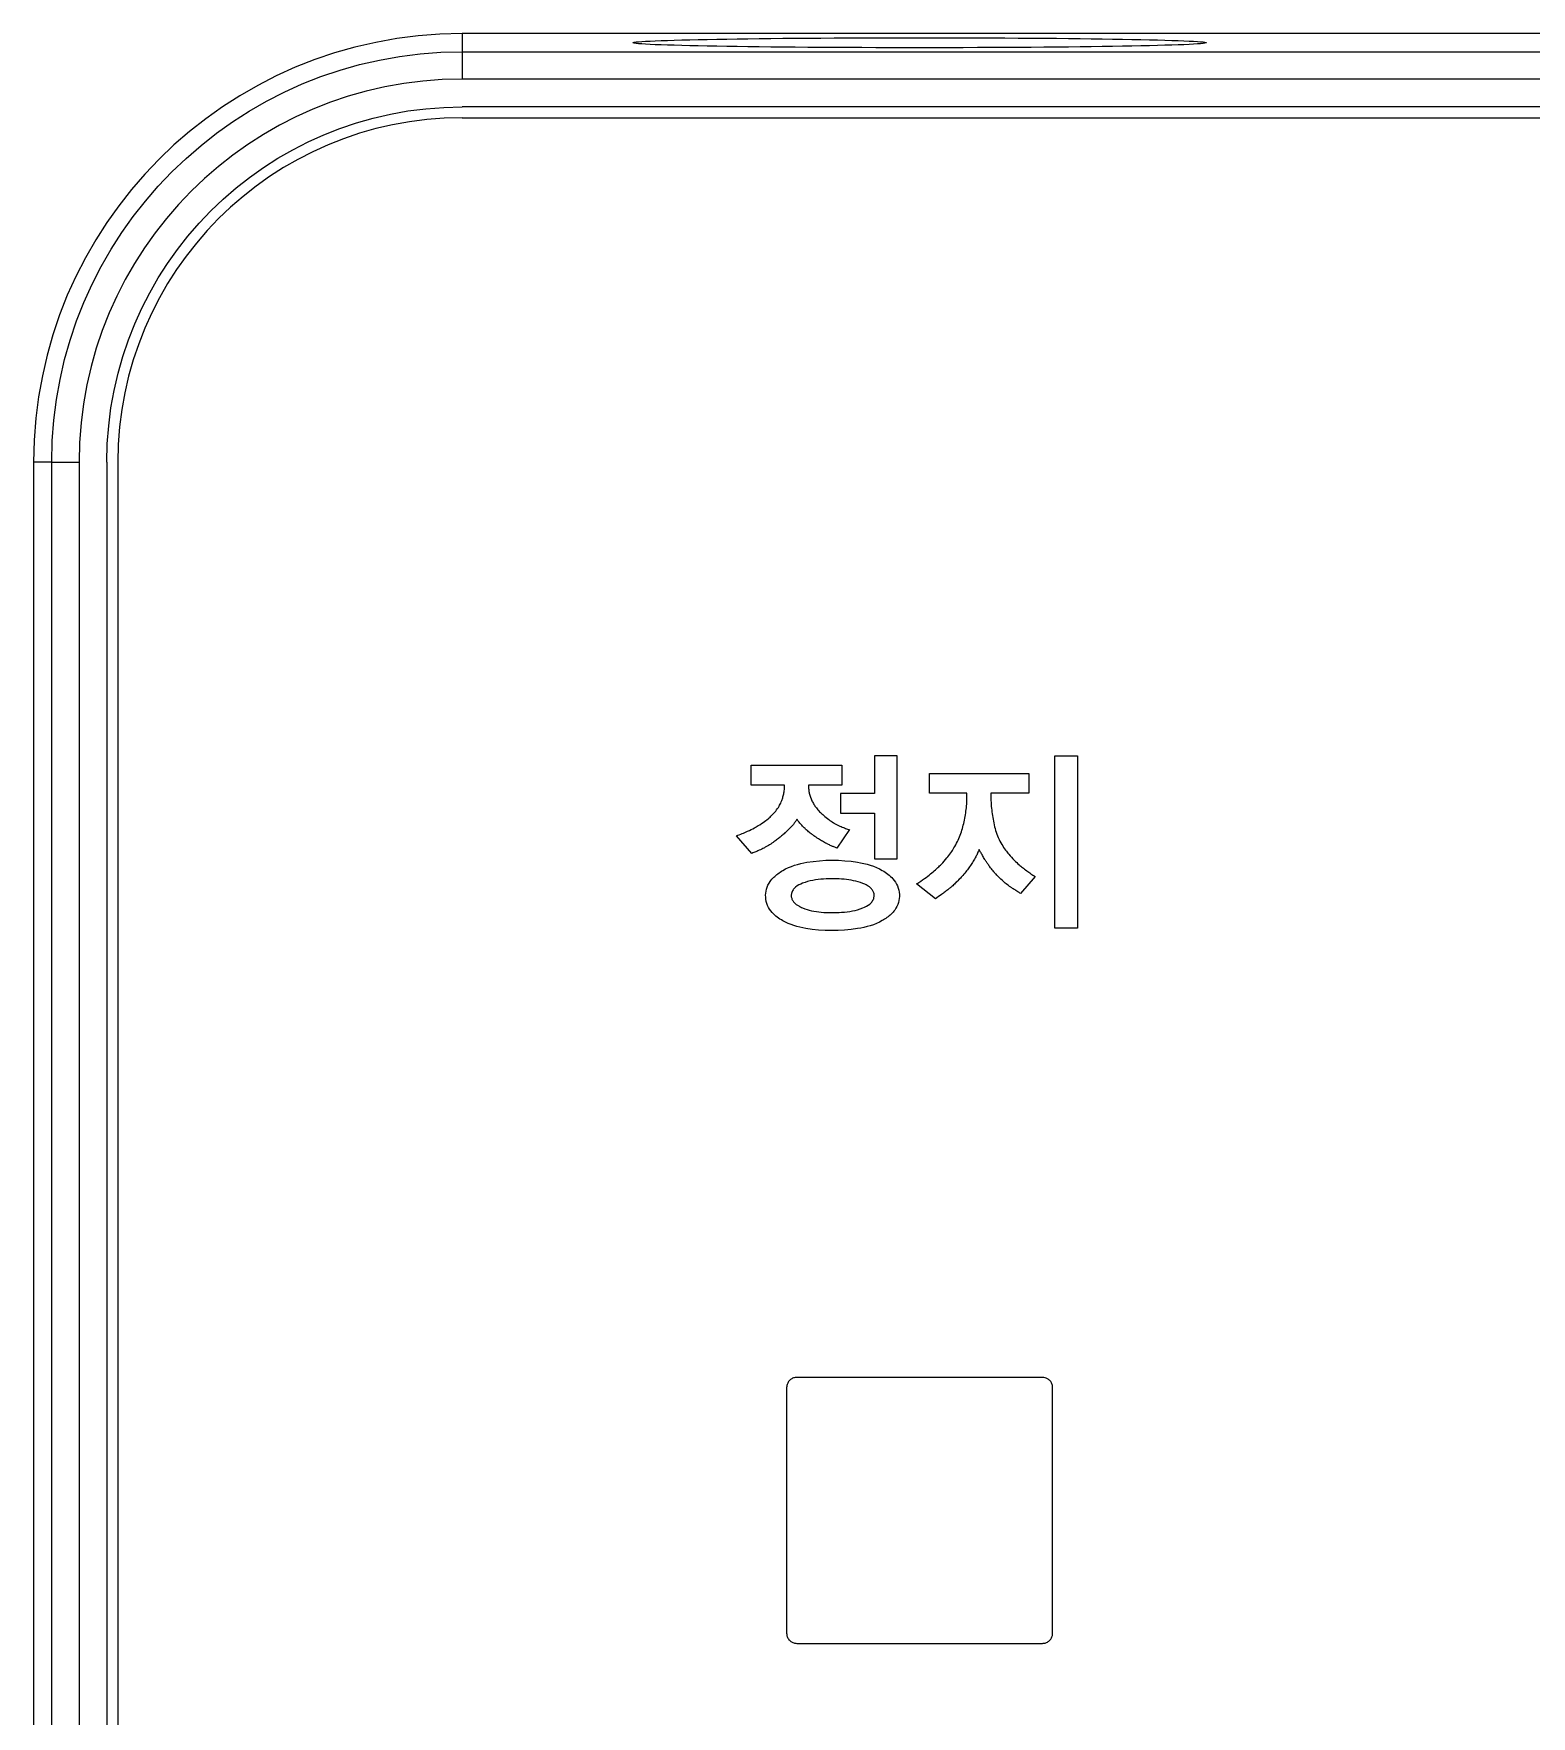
# Model space of a CAD drawing. Header units: millimetres. Extents: x 5 to 3846, y -2727 to 2747.
# Drawn here: x 1359.92 to 1387.34, y -1030.47 to -999.67 of the extents above; entities that cross this region are included whole.
import ezdxf

# ---------------------------------------------------------------- set-up
doc = ezdxf.new("R2010")
doc.units = ezdxf.units.MM

msp = doc.modelspace()

# ---------------------------------------------------------------- linework, layer by layer
at = {"linetype": 'Continuous'}
for p, q in [((1581.015, -999.674), (1367.765, -999.674)), ((1367.765, -999.674), (1367.765, -1000.006)), ((1367.765, -1000.006), (1581.015, -1000.006)), ((1367.765, -1000.006), (1367.765, -1000.505)), ((1581.015, -1000.505), (1367.765, -1000.505)), ((1581.015, -1001.014), (1367.765, -1001.014)), ((1367.765, -1001.214), (1581.015, -1001.214)), ((1360.257, -1007.514), (1359.925, -1007.514)), ((1359.925, -1007.514), (1359.925, -1041.301)), ((1360.257, -1041.301), (1360.257, -1007.514)), ((1360.257, -1007.514), (1360.757, -1007.514)), ((1360.757, -1007.514), (1360.757, -1041.301)), ((1361.265, -1007.514), (1361.265, -1041.301)), ((1361.465, -1007.514), (1361.465, -1041.301)), ((1373.06, -1013.06), (1374.714, -1013.06)), ((1373.06, -1013.429), (1373.06, -1013.06)), ((1374.714, -1013.06), (1374.714, -1013.429)), ((1374.714, -1013.06), (1374.714, -1013.06)), ((1374.714, -1013.06), (1374.714, -1013.429)), ((1375.73, -1012.892), (1375.315, -1012.892)), ((1375.315, -1012.892), (1375.315, -1013.579)), ((1375.73, -1012.892), (1375.73, -1012.892)), ((1375.73, -1014.775), (1375.73, -1012.892)), ((1375.73, -1014.775), (1375.73, -1012.892)), ((1378.613, -1012.892), (1379.028, -1012.892)), ((1378.613, -1016.042), (1378.613, -1012.892)), ((1379.028, -1012.892), (1379.028, -1012.892)), ((1379.028, -1012.892), (1379.028, -1016.042)), ((1379.028, -1012.892), (1379.028, -1016.042)), ((1376.318, -1013.214), (1378.136, -1013.214)), ((1376.318, -1013.576), (1376.318, -1013.214)), ((1378.136, -1013.214), (1378.136, -1013.576)), ((1378.136, -1013.214), (1378.136, -1013.214)), ((1378.136, -1013.214), (1378.136, -1013.576)), ((1373.665, -1013.429), (1373.06, -1013.429)), ((1373.665, -1013.49), (1373.665, -1013.429)), ((1374.109, -1013.429), (1374.109, -1013.49)), ((1374.714, -1013.429), (1374.109, -1013.429)), ((1374.109, -1013.429), (1374.109, -1013.429)), ((1374.109, -1013.429), (1374.109, -1013.49)), ((1374.109, -1013.49), (1374.109, -1013.49)), ((1374.163, -1013.695), (1374.163, -1013.695)), ((1375.315, -1013.579), (1374.689, -1013.579)), ((1374.689, -1013.579), (1374.689, -1013.941)), ((1374.714, -1013.429), (1374.714, -1013.429)), ((1377.005, -1013.576), (1376.318, -1013.576)), ((1377.005, -1013.708), (1377.005, -1013.576)), ((1377.446, -1013.576), (1377.446, -1013.708)), ((1378.136, -1013.576), (1377.446, -1013.576)), ((1377.446, -1013.576), (1377.446, -1013.576)), ((1377.446, -1013.576), (1377.446, -1013.708)), ((1377.446, -1013.708), (1377.446, -1013.708)), ((1378.136, -1013.576), (1378.136, -1013.576)), ((1374.324, -1013.926), (1374.324, -1013.926)), ((1374.689, -1013.941), (1375.315, -1013.941)), ((1375.315, -1013.941), (1375.315, -1014.775)), ((1373.771, -1014.209), (1373.771, -1014.209)), ((1374.607, -1014.138), (1374.607, -1014.138)), ((1374.854, -1014.241), (1374.625, -1014.578)), ((1374.854, -1014.241), (1374.625, -1014.578)), ((1374.854, -1014.241), (1374.854, -1014.241)), ((1377.498, -1014.118), (1377.498, -1014.118)), ((1373.071, -1014.675), (1372.788, -1014.352)), ((1373.327, -1014.557), (1373.327, -1014.557)), ((1373.586, -1014.377), (1373.586, -1014.377)), ((1374.625, -1014.578), (1374.625, -1014.578)), ((1377.714, -1014.617), (1377.714, -1014.617)), ((1373.071, -1014.675), (1373.071, -1014.675)), ((1375.315, -1014.775), (1375.73, -1014.775)), ((1375.73, -1014.775), (1375.73, -1014.775)), ((1377.095, -1014.86), (1377.095, -1014.86)), ((1378.02, -1014.932), (1378.02, -1014.932)), ((1373.997, -1015.222), (1373.997, -1015.222)), ((1375.457, -1014.986), (1375.457, -1014.986)), ((1376.429, -1015.506), (1376.085, -1015.233)), ((1376.887, -1015.126), (1376.887, -1015.126)), ((1378.254, -1015.097), (1377.986, -1015.408)), ((1378.254, -1015.097), (1377.986, -1015.408)), ((1378.254, -1015.097), (1378.254, -1015.097)), ((1376.429, -1015.506), (1376.429, -1015.506)), ((1376.67, -1015.33), (1376.67, -1015.33)), ((1377.986, -1015.408), (1377.986, -1015.408)), ((1373.997, -1015.671), (1373.997, -1015.671)), ((1375.457, -1015.906), (1375.457, -1015.906)), ((1379.028, -1016.042), (1378.613, -1016.042)), ((1379.028, -1016.042), (1379.028, -1016.042)), ((1373.706, -1024.451), (1373.706, -1028.946)), ((1378.388, -1024.264), (1373.893, -1024.264)), ((1378.574, -1028.946), (1378.574, -1024.901)), ((1373.893, -1029.132), (1378.388, -1029.132))]:
    msp.add_line(p, q, dxfattribs=at)
for radius in [7.84, 7.009, 6.3]:
    msp.add_arc((1367.765, -1007.514), radius, 90, 180, dxfattribs=at)
at = {"linetype": 'Continuous', "extrusion": (0, 0, -1)}
for radius in [7.509, 6.5]:
    msp.add_arc((-1367.765, -1007.514), radius, 0, 90, dxfattribs=at)
at = {"linetype": 'Continuous'}
msp.add_ellipse((1376.14, -999.84), major_axis=(5.25, 0), ratio=0.017455, dxfattribs=at)
for points, knots in [([(1373.443, -1013.969), (1373.459, -1013.954), (1373.474, -1013.938), (1373.512, -1013.894), (1373.535, -1013.864), (1373.571, -1013.808), (1373.585, -1013.782), (1373.605, -1013.74), (1373.611, -1013.724), (1373.617, -1013.708)], [0, 0, 0, 0, 0.206434, 0.206434, 0.558022, 0.558022, 0.837312, 0.837312, 1, 1, 1, 1]), ([(1373.617, -1013.708), (1373.625, -1013.685), (1373.632, -1013.663), (1373.646, -1013.615), (1373.652, -1013.591), (1373.662, -1013.541), (1373.665, -1013.515), (1373.665, -1013.49)], [0, 0, 0, 0, 0.319798, 0.319798, 0.657072, 0.657072, 1, 1, 1, 1]), ([(1374.109, -1013.49), (1374.109, -1013.513), (1374.112, -1013.536), (1374.122, -1013.583), (1374.129, -1013.605), (1374.145, -1013.651), (1374.153, -1013.673), (1374.163, -1013.695)], [0, 0, 0, 0, 0.32828, 0.32828, 0.662582, 0.662582, 1, 1, 1, 1]), ([(1374.109, -1013.49), (1374.109, -1013.491), (1374.109, -1013.491), (1374.109, -1013.509), (1374.111, -1013.526), (1374.117, -1013.561), (1374.121, -1013.578), (1374.133, -1013.617), (1374.14, -1013.639), (1374.153, -1013.672), (1374.158, -1013.684), (1374.163, -1013.695)], [0, 0, 0, 0, 0.010124, 0.010124, 0.252603, 0.252603, 0.499848, 0.499848, 0.822134, 0.822134, 1, 1, 1, 1]), ([(1374.163, -1013.695), (1374.172, -1013.718), (1374.183, -1013.741), (1374.208, -1013.784), (1374.221, -1013.805), (1374.254, -1013.85), (1374.274, -1013.874), (1374.304, -1013.907), (1374.314, -1013.917), (1374.324, -1013.926)], [0, 0, 0, 0, 0.264182, 0.264182, 0.528331, 0.528331, 0.853082, 0.853082, 1, 1, 1, 1]), ([(1374.163, -1013.695), (1374.172, -1013.718), (1374.183, -1013.741), (1374.208, -1013.784), (1374.221, -1013.805), (1374.254, -1013.85), (1374.274, -1013.874), (1374.304, -1013.907), (1374.314, -1013.917), (1374.324, -1013.926)], [0, 0, 0, 0, 0.264182, 0.264182, 0.52833, 0.52833, 0.853081, 0.853081, 1, 1, 1, 1]), ([(1376.953, -1014.097), (1376.962, -1014.054), (1376.97, -1014.011), (1376.985, -1013.925), (1376.991, -1013.882), (1377.001, -1013.795), (1377.005, -1013.752), (1377.005, -1013.708)], [0, 0, 0, 0, 0.332682, 0.332682, 0.665419, 0.665419, 1, 1, 1, 1]), ([(1377.446, -1013.708), (1377.446, -1013.755), (1377.45, -1013.803), (1377.461, -1013.895), (1377.467, -1013.94), (1377.481, -1014.029), (1377.489, -1014.073), (1377.498, -1014.118)], [0, 0, 0, 0, 0.345296, 0.345296, 0.672436, 0.672436, 1, 1, 1, 1]), ([(1377.446, -1013.708), (1377.446, -1013.755), (1377.45, -1013.803), (1377.461, -1013.895), (1377.467, -1013.94), (1377.481, -1014.029), (1377.489, -1014.073), (1377.498, -1014.118)], [0, 0, 0, 0, 0.345296, 0.345296, 0.672436, 0.672436, 1, 1, 1, 1]), ([(1373.116, -1014.208), (1373.14, -1014.195), (1373.164, -1014.182), (1373.227, -1014.144), (1373.265, -1014.119), (1373.332, -1014.07), (1373.36, -1014.047), (1373.407, -1014.005), (1373.425, -1013.988), (1373.443, -1013.969)], [0, 0, 0, 0, 0.201243, 0.201243, 0.540429, 0.540429, 0.810728, 0.810728, 1, 1, 1, 1]), ([(1374.324, -1013.926), (1374.342, -1013.944), (1374.361, -1013.961), (1374.412, -1014.005), (1374.444, -1014.032), (1374.506, -1014.077), (1374.534, -1014.096), (1374.578, -1014.122), (1374.592, -1014.13), (1374.607, -1014.138)], [0, 0, 0, 0, 0.213793, 0.213793, 0.572861, 0.572861, 0.859488, 0.859488, 1, 1, 1, 1]), ([(1374.324, -1013.926), (1374.342, -1013.944), (1374.361, -1013.961), (1374.412, -1014.005), (1374.444, -1014.032), (1374.506, -1014.077), (1374.534, -1014.096), (1374.578, -1014.122), (1374.592, -1014.13), (1374.607, -1014.138)], [0, 0, 0, 0, 0.213794, 0.213794, 0.572863, 0.572863, 0.859489, 0.859489, 1, 1, 1, 1]), ([(1372.788, -1014.352), (1372.823, -1014.341), (1372.858, -1014.328), (1372.926, -1014.3), (1372.959, -1014.285), (1373.034, -1014.249), (1373.075, -1014.229), (1373.116, -1014.208)], [0, 0, 0, 0, 0.308253, 0.308253, 0.616184, 0.616184, 1, 1, 1, 1]), ([(1373.771, -1014.209), (1373.755, -1014.225), (1373.739, -1014.241), (1373.707, -1014.272), (1373.69, -1014.287), (1373.653, -1014.32), (1373.633, -1014.338), (1373.604, -1014.363), (1373.595, -1014.37), (1373.586, -1014.377)], [0, 0, 0, 0, 0.269402, 0.269402, 0.538786, 0.538786, 0.865882, 0.865882, 1, 1, 1, 1]), ([(1373.771, -1014.209), (1373.755, -1014.225), (1373.739, -1014.241), (1373.707, -1014.272), (1373.69, -1014.287), (1373.653, -1014.32), (1373.633, -1014.338), (1373.604, -1014.363), (1373.595, -1014.37), (1373.586, -1014.377)], [0, 0, 0, 0, 0.269403, 0.269403, 0.538787, 0.538787, 0.865884, 0.865884, 1, 1, 1, 1]), ([(1373.894, -1014.048), (1373.894, -1014.048), (1373.894, -1014.048), (1373.885, -1014.065), (1373.875, -1014.082), (1373.853, -1014.113), (1373.841, -1014.129), (1373.815, -1014.161), (1373.8, -1014.179), (1373.78, -1014.2), (1373.775, -1014.205), (1373.771, -1014.209)], [0, 0, 0, 0, 0.00009, 0.00009, 0.283928, 0.283928, 0.567564, 0.567564, 0.905458, 0.905458, 1, 1, 1, 1]), ([(1374.011, -1014.19), (1374.001, -1014.18), (1373.992, -1014.17), (1373.967, -1014.142), (1373.951, -1014.125), (1373.925, -1014.092), (1373.914, -1014.077), (1373.9, -1014.057), (1373.897, -1014.053), (1373.894, -1014.048)], [0, 0, 0, 0, 0.227197, 0.227197, 0.607231, 0.607231, 0.911014, 0.911014, 1, 1, 1, 1]), ([(1374.195, -1014.345), (1374.182, -1014.336), (1374.168, -1014.326), (1374.133, -1014.3), (1374.112, -1014.283), (1374.075, -1014.251), (1374.058, -1014.237), (1374.032, -1014.211), (1374.021, -1014.2), (1374.011, -1014.19)], [0, 0, 0, 0, 0.202794, 0.202794, 0.54243, 0.54243, 0.813654, 0.813654, 1, 1, 1, 1]), ([(1374.607, -1014.138), (1374.624, -1014.147), (1374.641, -1014.155), (1374.687, -1014.178), (1374.716, -1014.191), (1374.769, -1014.213), (1374.793, -1014.222), (1374.83, -1014.234), (1374.842, -1014.238), (1374.854, -1014.241)], [0, 0, 0, 0, 0.214294, 0.214294, 0.57306, 0.57306, 0.859676, 0.859676, 1, 1, 1, 1]), ([(1374.607, -1014.138), (1374.624, -1014.147), (1374.641, -1014.155), (1374.687, -1014.178), (1374.716, -1014.191), (1374.769, -1014.213), (1374.793, -1014.222), (1374.83, -1014.234), (1374.842, -1014.238), (1374.854, -1014.241)], [0, 0, 0, 0, 0.214291, 0.214291, 0.573057, 0.573057, 0.859673, 0.859673, 1, 1, 1, 1]), ([(1376.769, -1014.575), (1376.792, -1014.537), (1376.812, -1014.499), (1376.85, -1014.421), (1376.867, -1014.38), (1376.913, -1014.261), (1376.937, -1014.179), (1376.953, -1014.097)], [0, 0, 0, 0, 0.253617, 0.253617, 0.507249, 0.507249, 1, 1, 1, 1]), ([(1377.498, -1014.118), (1377.506, -1014.164), (1377.517, -1014.209), (1377.544, -1014.299), (1377.561, -1014.344), (1377.599, -1014.43), (1377.621, -1014.472), (1377.666, -1014.549), (1377.689, -1014.584), (1377.714, -1014.617)], [0, 0, 0, 0, 0.254585, 0.254585, 0.514275, 0.514275, 0.771472, 0.771472, 1, 1, 1, 1]), ([(1377.498, -1014.118), (1377.506, -1014.164), (1377.517, -1014.209), (1377.544, -1014.299), (1377.561, -1014.344), (1377.599, -1014.43), (1377.621, -1014.472), (1377.666, -1014.549), (1377.689, -1014.584), (1377.714, -1014.617)], [0, 0, 0, 0, 0.254585, 0.254585, 0.514275, 0.514275, 0.771472, 0.771472, 1, 1, 1, 1]), ([(1373.327, -1014.557), (1373.309, -1014.567), (1373.291, -1014.576), (1373.243, -1014.601), (1373.213, -1014.616), (1373.157, -1014.641), (1373.133, -1014.652), (1373.095, -1014.666), (1373.083, -1014.67), (1373.071, -1014.675)], [0, 0, 0, 0, 0.215112, 0.215112, 0.574656, 0.574656, 0.862053, 0.862053, 1, 1, 1, 1]), ([(1373.586, -1014.377), (1373.566, -1014.395), (1373.545, -1014.412), (1373.502, -1014.445), (1373.48, -1014.46), (1373.43, -1014.495), (1373.402, -1014.513), (1373.358, -1014.539), (1373.343, -1014.548), (1373.327, -1014.557)], [0, 0, 0, 0, 0.256251, 0.256251, 0.512489, 0.512489, 0.830118, 0.830118, 1, 1, 1, 1]), ([(1373.586, -1014.377), (1373.566, -1014.395), (1373.545, -1014.412), (1373.502, -1014.445), (1373.48, -1014.46), (1373.43, -1014.495), (1373.402, -1014.513), (1373.358, -1014.539), (1373.343, -1014.548), (1373.327, -1014.557)], [0, 0, 0, 0, 0.256252, 0.256252, 0.51249, 0.51249, 0.830119, 0.830119, 1, 1, 1, 1]), ([(1374.439, -1014.496), (1374.439, -1014.496), (1374.439, -1014.496), (1374.413, -1014.483), (1374.387, -1014.469), (1374.337, -1014.439), (1374.312, -1014.424), (1374.26, -1014.39), (1374.232, -1014.371), (1374.201, -1014.349), (1374.198, -1014.347), (1374.195, -1014.345)], [0, 0, 0, 0, 0.000089, 0.000089, 0.304471, 0.304471, 0.60869, 0.60869, 0.9618, 0.9618, 1, 1, 1, 1]), ([(1374.625, -1014.578), (1374.607, -1014.572), (1374.59, -1014.565), (1374.555, -1014.55), (1374.538, -1014.543), (1374.5, -1014.526), (1374.48, -1014.516), (1374.453, -1014.503), (1374.446, -1014.5), (1374.439, -1014.496)], [0, 0, 0, 0, 0.276105, 0.276105, 0.552187, 0.552187, 0.884295, 0.884295, 1, 1, 1, 1]), ([(1376.473, -1014.936), (1376.496, -1014.915), (1376.517, -1014.894), (1376.574, -1014.837), (1376.607, -1014.799), (1376.665, -1014.728), (1376.689, -1014.696), (1376.732, -1014.634), (1376.751, -1014.605), (1376.769, -1014.575)], [0, 0, 0, 0, 0.192675, 0.192675, 0.517075, 0.517075, 0.775592, 0.775592, 1, 1, 1, 1]), ([(1377.231, -1014.603), (1377.221, -1014.626), (1377.211, -1014.649), (1377.19, -1014.694), (1377.179, -1014.716), (1377.153, -1014.766), (1377.137, -1014.792), (1377.112, -1014.833), (1377.104, -1014.847), (1377.095, -1014.86)], [0, 0, 0, 0, 0.256498, 0.256498, 0.512988, 0.512988, 0.830818, 0.830818, 1, 1, 1, 1]), ([(1377.362, -1014.829), (1377.352, -1014.814), (1377.343, -1014.8), (1377.319, -1014.761), (1377.305, -1014.737), (1377.279, -1014.693), (1377.268, -1014.673), (1377.248, -1014.636), (1377.239, -1014.62), (1377.231, -1014.603)], [0, 0, 0, 0, 0.19561, 0.19561, 0.522006, 0.522006, 0.783013, 0.783013, 1, 1, 1, 1]), ([(1377.714, -1014.617), (1377.732, -1014.642), (1377.751, -1014.665), (1377.803, -1014.728), (1377.837, -1014.766), (1377.901, -1014.831), (1377.931, -1014.858), (1377.981, -1014.901), (1378, -1014.917), (1378.02, -1014.932)], [0, 0, 0, 0, 0.206155, 0.206155, 0.552524, 0.552524, 0.828873, 0.828873, 1, 1, 1, 1]), ([(1373.636, -1014.988), (1373.77, -1014.909), (1373.925, -1014.865), (1374.381, -1014.787), (1374.697, -1014.787), (1375.159, -1014.862), (1375.319, -1014.905), (1375.457, -1014.986)], [0, 0, 0, 0, 0.248838, 0.248838, 0.743466, 0.743466, 1, 1, 1, 1]), ([(1376.085, -1015.233), (1376.112, -1015.216), (1376.138, -1015.199), (1376.206, -1015.153), (1376.248, -1015.122), (1376.323, -1015.066), (1376.355, -1015.039), (1376.416, -1014.988), (1376.445, -1014.962), (1376.473, -1014.936)], [0, 0, 0, 0, 0.190335, 0.190335, 0.50885, 0.50885, 0.763271, 0.763271, 1, 1, 1, 1]), ([(1377.095, -1014.86), (1377.095, -1014.86), (1377.095, -1014.86), (1377.078, -1014.887), (1377.06, -1014.912), (1377.023, -1014.963), (1377.004, -1014.988), (1376.96, -1015.042), (1376.936, -1015.07), (1376.903, -1015.108), (1376.895, -1015.117), (1376.887, -1015.126)], [0, 0, 0, 0, 0.000032, 0.000032, 0.278819, 0.278819, 0.557535, 0.557535, 0.891645, 0.891645, 1, 1, 1, 1]), ([(1377.095, -1014.86), (1377.095, -1014.86), (1377.095, -1014.86), (1377.078, -1014.887), (1377.06, -1014.912), (1377.023, -1014.963), (1377.004, -1014.988), (1376.96, -1015.042), (1376.936, -1015.07), (1376.903, -1015.108), (1376.895, -1015.117), (1376.887, -1015.126)], [0, 0, 0, 0, 0.000031, 0.000031, 0.278817, 0.278817, 0.557534, 0.557534, 0.891644, 0.891644, 1, 1, 1, 1]), ([(1377.539, -1015.058), (1377.526, -1015.043), (1377.513, -1015.029), (1377.479, -1014.99), (1377.459, -1014.965), (1377.423, -1014.919), (1377.408, -1014.898), (1377.383, -1014.861), (1377.372, -1014.845), (1377.362, -1014.829)], [0, 0, 0, 0, 0.199806, 0.199806, 0.534031, 0.534031, 0.80106, 0.80106, 1, 1, 1, 1]), ([(1378.02, -1014.932), (1378.047, -1014.953), (1378.073, -1014.973), (1378.125, -1015.011), (1378.15, -1015.029), (1378.201, -1015.064), (1378.227, -1015.082), (1378.254, -1015.097)], [0, 0, 0, 0, 0.349939, 0.349939, 0.674607, 0.674607, 1, 1, 1, 1]), ([(1378.02, -1014.932), (1378.047, -1014.953), (1378.073, -1014.973), (1378.125, -1015.011), (1378.15, -1015.029), (1378.201, -1015.064), (1378.227, -1015.082), (1378.254, -1015.097)], [0, 0, 0, 0, 0.349939, 0.349939, 0.674607, 0.674607, 1, 1, 1, 1]), ([(1373.636, -1015.908), (1373.565, -1015.868), (1373.497, -1015.818), (1373.407, -1015.719), (1373.378, -1015.675), (1373.337, -1015.58), (1373.325, -1015.528), (1373.32, -1015.427), (1373.325, -1015.377), (1373.351, -1015.279), (1373.375, -1015.232), (1373.443, -1015.135), (1373.493, -1015.087), (1373.575, -1015.026), (1373.605, -1015.006), (1373.636, -1014.988)], [0, 0, 0, 0, 0.211448, 0.211448, 0.343908, 0.343908, 0.477202, 0.477202, 0.603479, 0.603479, 0.736187, 0.736187, 0.908305, 0.908305, 1, 1, 1, 1]), ([(1373.997, -1015.222), (1373.952, -1015.24), (1373.909, -1015.262), (1373.853, -1015.307), (1373.837, -1015.324), (1373.81, -1015.362), (1373.8, -1015.384), (1373.791, -1015.427), (1373.79, -1015.447), (1373.794, -1015.488), (1373.801, -1015.508), (1373.819, -1015.543), (1373.83, -1015.559), (1373.868, -1015.599), (1373.897, -1015.62), (1373.95, -1015.65), (1373.973, -1015.661), (1373.997, -1015.671)], [0, 0, 0, 0, 0.22291, 0.22291, 0.330397, 0.330397, 0.439675, 0.439675, 0.533739, 0.533739, 0.627662, 0.627662, 0.717302, 0.717302, 0.881542, 0.881542, 1, 1, 1, 1]), ([(1373.997, -1015.222), (1373.952, -1015.24), (1373.909, -1015.262), (1373.853, -1015.307), (1373.837, -1015.324), (1373.81, -1015.362), (1373.8, -1015.384), (1373.791, -1015.427), (1373.79, -1015.447), (1373.794, -1015.488), (1373.801, -1015.508), (1373.819, -1015.543), (1373.83, -1015.559), (1373.868, -1015.599), (1373.897, -1015.62), (1373.95, -1015.65), (1373.973, -1015.661), (1373.997, -1015.671)], [0, 0, 0, 0, 0.22291, 0.22291, 0.330397, 0.330397, 0.439675, 0.439675, 0.533739, 0.533739, 0.627662, 0.627662, 0.717302, 0.717302, 0.881542, 0.881542, 1, 1, 1, 1]), ([(1375.099, -1015.224), (1374.991, -1015.181), (1374.874, -1015.16), (1374.634, -1015.138), (1374.507, -1015.137), (1374.251, -1015.154), (1374.118, -1015.174), (1373.997, -1015.222)], [0, 0, 0, 0, 0.311836, 0.311836, 0.648272, 0.648272, 1, 1, 1, 1]), ([(1375.099, -1015.673), (1375.144, -1015.655), (1375.188, -1015.632), (1375.244, -1015.588), (1375.261, -1015.571), (1375.288, -1015.533), (1375.299, -1015.511), (1375.309, -1015.469), (1375.31, -1015.449), (1375.305, -1015.409), (1375.3, -1015.39), (1375.282, -1015.355), (1375.271, -1015.339), (1375.235, -1015.299), (1375.207, -1015.279), (1375.153, -1015.247), (1375.126, -1015.235), (1375.099, -1015.224)], [0, 0, 0, 0, 0.224378, 0.224378, 0.330689, 0.330689, 0.438928, 0.438928, 0.531145, 0.531145, 0.621917, 0.621917, 0.710138, 0.710138, 0.865366, 0.865366, 1, 1, 1, 1]), ([(1375.457, -1014.986), (1375.528, -1015.027), (1375.596, -1015.078), (1375.685, -1015.179), (1375.715, -1015.224), (1375.756, -1015.32), (1375.768, -1015.373), (1375.772, -1015.476), (1375.767, -1015.526), (1375.739, -1015.624), (1375.715, -1015.671), (1375.646, -1015.766), (1375.596, -1015.812), (1375.515, -1015.871), (1375.486, -1015.889), (1375.457, -1015.906)], [0, 0, 0, 0, 0.212577, 0.212577, 0.34737, 0.34737, 0.48309, 0.48309, 0.610986, 0.610986, 0.74331, 0.74331, 0.914007, 0.914007, 1, 1, 1, 1]), ([(1375.457, -1014.986), (1375.528, -1015.027), (1375.596, -1015.078), (1375.685, -1015.179), (1375.715, -1015.224), (1375.756, -1015.32), (1375.768, -1015.373), (1375.772, -1015.476), (1375.767, -1015.526), (1375.739, -1015.624), (1375.715, -1015.671), (1375.646, -1015.766), (1375.596, -1015.812), (1375.515, -1015.871), (1375.486, -1015.889), (1375.457, -1015.906)], [0, 0, 0, 0, 0.212577, 0.212577, 0.34737, 0.34737, 0.48309, 0.48309, 0.610986, 0.610986, 0.74331, 0.74331, 0.914007, 0.914007, 1, 1, 1, 1]), ([(1376.887, -1015.126), (1376.874, -1015.141), (1376.86, -1015.155), (1376.823, -1015.193), (1376.8, -1015.217), (1376.756, -1015.257), (1376.736, -1015.275), (1376.701, -1015.305), (1376.686, -1015.317), (1376.67, -1015.33)], [0, 0, 0, 0, 0.199972, 0.199972, 0.534355, 0.534355, 0.801537, 0.801537, 1, 1, 1, 1]), ([(1376.887, -1015.126), (1376.878, -1015.136), (1376.869, -1015.145), (1376.833, -1015.184), (1376.805, -1015.212), (1376.756, -1015.257), (1376.736, -1015.275), (1376.701, -1015.305), (1376.686, -1015.317), (1376.67, -1015.33)], [0, 0, 0, 0, 0.133218, 0.133218, 0.534371, 0.534371, 0.801543, 0.801543, 1, 1, 1, 1]), ([(1377.807, -1015.292), (1377.807, -1015.292), (1377.807, -1015.292), (1377.779, -1015.274), (1377.752, -1015.254), (1377.7, -1015.212), (1377.674, -1015.191), (1377.62, -1015.141), (1377.592, -1015.113), (1377.556, -1015.076), (1377.547, -1015.067), (1377.539, -1015.058)], [0, 0, 0, 0, 0.000044, 0.000044, 0.280604, 0.280604, 0.561062, 0.561062, 0.896664, 0.896664, 1, 1, 1, 1]), ([(1376.67, -1015.33), (1376.649, -1015.346), (1376.628, -1015.362), (1376.586, -1015.394), (1376.564, -1015.41), (1376.505, -1015.453), (1376.467, -1015.479), (1376.429, -1015.506)], [0, 0, 0, 0, 0.267582, 0.267582, 0.535158, 0.535158, 1, 1, 1, 1]), ([(1377.986, -1015.408), (1377.978, -1015.403), (1377.969, -1015.398), (1377.947, -1015.384), (1377.933, -1015.375), (1377.897, -1015.352), (1377.875, -1015.337), (1377.837, -1015.313), (1377.822, -1015.302), (1377.807, -1015.292)], [0, 0, 0, 0, 0.142684, 0.142684, 0.371767, 0.371767, 0.743418, 0.743418, 1, 1, 1, 1]), ([(1373.997, -1015.671), (1374.104, -1015.717), (1374.221, -1015.739), (1374.462, -1015.762), (1374.588, -1015.762), (1374.844, -1015.744), (1374.978, -1015.723), (1375.099, -1015.673)], [0, 0, 0, 0, 0.312038, 0.312038, 0.647742, 0.647742, 1, 1, 1, 1]), ([(1375.457, -1015.906), (1375.319, -1015.985), (1375.16, -1016.027), (1374.692, -1016.102), (1374.368, -1016.102), (1373.911, -1016.022), (1373.765, -1015.98), (1373.636, -1015.908)], [0, 0, 0, 0, 0.255439, 0.255439, 0.763122, 0.763122, 1, 1, 1, 1]), ([(1373.893, -1024.264), (1373.871, -1024.264), (1373.85, -1024.268), (1373.81, -1024.282), (1373.791, -1024.293), (1373.758, -1024.319), (1373.743, -1024.336), (1373.722, -1024.372), (1373.715, -1024.391), (1373.708, -1024.423), (1373.706, -1024.437), (1373.706, -1024.451)], [0, 0, 0, 0, 0.217689, 0.217689, 0.43492, 0.43492, 0.658347, 0.658347, 0.861778, 0.861778, 1, 1, 1, 1]), ([(1378.574, -1024.901), (1378.574, -1024.831), (1378.574, -1024.761), (1378.574, -1024.62), (1378.574, -1024.549), (1378.575, -1024.45), (1378.574, -1024.421), (1378.56, -1024.375), (1378.551, -1024.356), (1378.527, -1024.324), (1378.512, -1024.309), (1378.478, -1024.286), (1378.46, -1024.278), (1378.423, -1024.267), (1378.405, -1024.264), (1378.388, -1024.264)], [0, 0, 0, 0, 0.283392, 0.283392, 0.570299, 0.570299, 0.683625, 0.683625, 0.765234, 0.765234, 0.846958, 0.846958, 0.928834, 0.928834, 1, 1, 1, 1]), ([(1373.706, -1028.946), (1373.706, -1028.967), (1373.71, -1028.988), (1373.724, -1029.029), (1373.734, -1029.048), (1373.761, -1029.08), (1373.777, -1029.093), (1373.811, -1029.115), (1373.831, -1029.123), (1373.864, -1029.13), (1373.879, -1029.132), (1373.893, -1029.132)], [0, 0, 0, 0, 0.218174, 0.218174, 0.436823, 0.436823, 0.645925, 0.645925, 0.856084, 0.856084, 1, 1, 1, 1]), ([(1378.388, -1029.132), (1378.409, -1029.132), (1378.43, -1029.128), (1378.47, -1029.114), (1378.489, -1029.104), (1378.523, -1029.077), (1378.537, -1029.06), (1378.558, -1029.024), (1378.566, -1029.005), (1378.573, -1028.973), (1378.574, -1028.959), (1378.574, -1028.946)], [0, 0, 0, 0, 0.217769, 0.217769, 0.435075, 0.435075, 0.658663, 0.658663, 0.862237, 0.862237, 1, 1, 1, 1])]:
    msp.add_open_spline(points, degree=3, knots=knots, dxfattribs=at)

doc.saveas('drawing.dxf')
